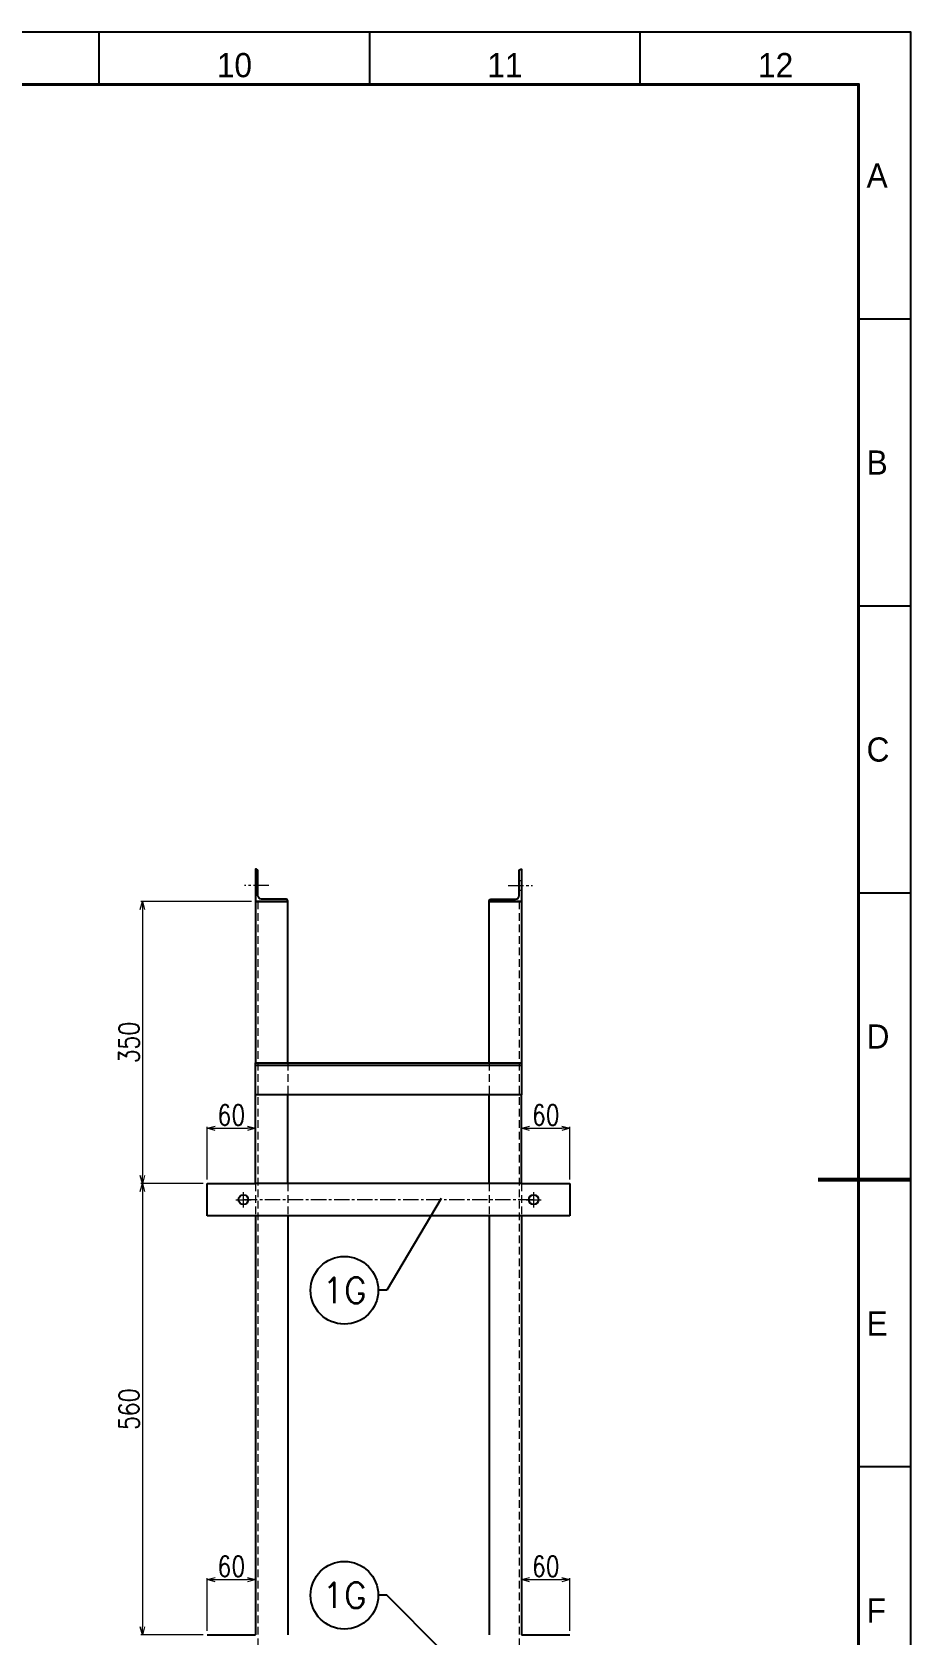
# Model space of a CAD drawing. Header units: millimetres. Extents: x 0 to 10987, y 0 to 7892.
# Drawn here: x 9897 to 10987, y 1413 to 3402 of the extents above; entities that cross this region are included whole.
import ezdxf
from ezdxf import colors
from ezdxf.entities.mleader import LeaderData, LeaderLine
from ezdxf.enums import TextEntityAlignment as Align
from ezdxf.math import Vec2, Vec3

# ---------------------------------------------------------------- set-up
doc = ezdxf.new("R2010")
doc.units = ezdxf.units.MM
doc.linetypes.add('CENTER2', pattern=[28.575, 19.05, -3.175, 3.175, -3.175])
doc.linetypes.add('HIDDEN2', pattern=[4.7625, 3.175, -1.5875])
for name, color, linetype, lineweight in [('01_外形線', 7, 'Continuous', 25), ('03_かくれ線', 6, 'HIDDEN2', 13), ('04_中心線', 1, 'CENTER2', 9), ('07_寸法線', 3, 'Continuous', 9), ('99_図枠', 7, 'Continuous', 40)]:
    doc.layers.add(name, color=color, linetype=linetype, lineweight=lineweight)
doc.styles.get("Standard").update_dxf_attribs({"font": 'arial.ttf'})
doc.styles.add('寸法用', font='simplex.shx', dxfattribs={"width": 0.8, "bigfont": '@extfont2.shx'})
doc.styles.add('表題用', font='MS PGothic.ttf')
doc.dimstyles.new('機械製図用', dxfattribs={"dimtxt": 3.5, "dimasz": 3.5, "dimexe": 2, "dimexo": 0, "dimgap": 1.2, "dimtad": 1, "dimdsep": 46, "dimtxsty": '寸法用', "dimblk": 'OPEN30', "dimcen": 0, "dimclrd": 256, "dimclre": 256, "dimclrt": 7, "dimazin": 2, "dimtm": 1e-09, "dimtfac": 0.75, "dimtmove": 0, "dimatfit": 3, "dimldrblk": 'OPEN30', "dimfxl": 1, "dimlwd": -1, "dimlwe": -1, "dimarcsym": 0})

# ---------------------------------------------------------------- blocks, each defined once
blk = doc.blocks.new('_TagCircle')
at = {"color": 0, "linetype": 'ByBlock', "lineweight": -2, "transparency": 16777216}
blk.add_circle((0, 0), 4, dxfattribs=at)
at = {"color": 0, "transparency": 16777216, "style": '寸法用'}
blk.add_attdef('タグ番号', text='', height=3, dxfattribs=at).set_placement((0, -1.5), align=Align.CENTER)
blk = doc.blocks.new('_None')
blk = doc.blocks.new('*U327')
at = {"layer": '04_中心線', "color": 0, "linetype": 'CENTER2', "transparency": 16777216}
for p, q in [((-9.5, 0), (-1.2, 0)), ((0, 1.2), (0, 9.5)), ((1.2, 0), (9.5, 0)), ((0, -9.5), (0, -1.2))]:
    blk.add_line(p, q, dxfattribs=at)
at = {"layer": '04_中心線', "color": 0, "linetype": 'Continuous', "transparency": 16777216}
for p, q in [((-0.6, 0), (0.6, 0)), ((0, -0.6), (0, 0.6))]:
    blk.add_line(p, q, dxfattribs=at)
blk = doc.blocks.new('*U328')
at = {"layer": '04_中心線', "color": 0, "linetype": 'CENTER2', "transparency": 16777216}
for p, q in [((-9.5, 0), (-1.2, 0)), ((0, 1.2), (0, 9.5)), ((1.2, 0), (9.5, 0)), ((0, -9.5), (0, -1.2))]:
    blk.add_line(p, q, dxfattribs=at)
at = {"layer": '04_中心線', "color": 0, "linetype": 'Continuous', "transparency": 16777216}
for p, q in [((-0.6, 0), (0.6, 0)), ((0, -0.6), (0, 0.6))]:
    blk.add_line(p, q, dxfattribs=at)
blk = doc.blocks.new('_Open30')
at = {"color": 0, "linetype": 'ByBlock', "lineweight": -2}
for p, q in [((-1, 0.27), (0, 0)), ((0, 0), (-1, -0.27)), ((0, 0), (-1, 0))]:
    blk.add_line(p, q, dxfattribs=at)
blk = doc.blocks.new('*D331')
at = {"layer": '07_寸法線', "transparency": 16777216}
for p, q in [((10114.2, 1978.4), (10114.2, 2044)), ((10124.2, 2042), (10164.2, 2042)), ((10174.2, 1978.4), (10174.2, 2044))]:
    blk.add_line(p, q, dxfattribs=at)
at = {"layer": 'Defpoints', "color": 0, "transparency": 16777216}
for p in [(10174.2, 2042), (10114.2, 1973.4), (10174.2, 1973.4)]:
    blk.add_point(p, dxfattribs=at)
at = {"layer": '07_寸法線', "transparency": 16777216, "xscale": 10, "yscale": 10, "zscale": 10, "rotation": 180}
blk.add_blockref('_Open30', (10114.2, 2042), dxfattribs=at)
at = {"layer": '07_寸法線', "transparency": 16777216, "xscale": 10, "yscale": 10, "zscale": 10}
blk.add_blockref('_Open30', (10174.2, 2042), dxfattribs=at)
at = {"layer": '07_寸法線', "color": 7, "transparency": 16777216, "insert": (10144.2, 2058.5), "char_height": 25, "attachment_point": 5, "style": '寸法用'}
blk.add_mtext('60', dxfattribs=at)
blk = doc.blocks.new('*D332')
at = {"layer": '07_寸法線', "transparency": 16777216}
for p, q in [((10169.2, 2323.4), (10031.8, 2323.4)), ((10033.8, 2313.4), (10033.8, 1983.4)), ((10109.2, 1973.4), (10031.8, 1973.4))]:
    blk.add_line(p, q, dxfattribs=at)
at = {"layer": 'Defpoints', "color": 0, "transparency": 16777216}
for p in [(10174.2, 2323.4), (10033.8, 1973.4), (10114.2, 1973.4)]:
    blk.add_point(p, dxfattribs=at)
at = {"layer": '07_寸法線', "transparency": 16777216, "xscale": 10, "yscale": 10, "zscale": 10}
for p, rotation in [((10033.8, 2323.4), 90), ((10033.8, 1973.4), 270)]:
    blk.add_blockref('_Open30', p, dxfattribs=dict(at, rotation=rotation))
at = {"layer": '07_寸法線', "color": 7, "transparency": 16777216, "insert": (10017.3, 2148.4), "char_height": 25, "attachment_point": 5, "rotation": 90, "style": '寸法用'}
blk.add_mtext('350', dxfattribs=at)
blk = doc.blocks.new('*D333')
at = {"layer": '07_寸法線', "transparency": 16777216}
for p, q in [((10504.2, 1978.4), (10504.2, 2044)), ((10514.2, 2042), (10554.2, 2042)), ((10564.2, 1978.4), (10564.2, 2044))]:
    blk.add_line(p, q, dxfattribs=at)
at = {"layer": 'Defpoints', "color": 0, "transparency": 16777216}
for p in [(10564.2, 2042), (10504.2, 1973.4), (10564.2, 1973.4)]:
    blk.add_point(p, dxfattribs=at)
at = {"layer": '07_寸法線', "transparency": 16777216, "xscale": 10, "yscale": 10, "zscale": 10, "rotation": 180}
blk.add_blockref('_Open30', (10504.2, 2042), dxfattribs=at)
at = {"layer": '07_寸法線', "transparency": 16777216, "xscale": 10, "yscale": 10, "zscale": 10}
blk.add_blockref('_Open30', (10564.2, 2042), dxfattribs=at)
at = {"layer": '07_寸法線', "color": 7, "transparency": 16777216, "insert": (10534.2, 2058.5), "char_height": 25, "attachment_point": 5, "style": '寸法用'}
blk.add_mtext('60', dxfattribs=at)
blk = doc.blocks.new('*D334')
at = {"layer": '07_寸法線', "transparency": 16777216}
for p, q in [((10114.2, 1418.4), (10114.2, 1484)), ((10124.2, 1482), (10164.2, 1482)), ((10174.2, 1418.4), (10174.2, 1484))]:
    blk.add_line(p, q, dxfattribs=at)
at = {"layer": 'Defpoints', "color": 0, "transparency": 16777216}
for p in [(10174.2, 1482), (10114.2, 1413.4), (10174.2, 1413.4)]:
    blk.add_point(p, dxfattribs=at)
at = {"layer": '07_寸法線', "transparency": 16777216, "xscale": 10, "yscale": 10, "zscale": 10, "rotation": 180}
blk.add_blockref('_Open30', (10114.2, 1482), dxfattribs=at)
at = {"layer": '07_寸法線', "transparency": 16777216, "xscale": 10, "yscale": 10, "zscale": 10}
blk.add_blockref('_Open30', (10174.2, 1482), dxfattribs=at)
at = {"layer": '07_寸法線', "color": 7, "transparency": 16777216, "insert": (10144.2, 1498.5), "char_height": 25, "attachment_point": 5, "style": '寸法用'}
blk.add_mtext('60', dxfattribs=at)
blk = doc.blocks.new('*D335')
at = {"layer": '07_寸法線', "transparency": 16777216}
for p, q in [((10504.2, 1418.4), (10504.2, 1484)), ((10514.2, 1482), (10554.2, 1482)), ((10564.2, 1418.4), (10564.2, 1484))]:
    blk.add_line(p, q, dxfattribs=at)
at = {"layer": 'Defpoints', "color": 0, "transparency": 16777216}
for p in [(10564.2, 1482), (10504.2, 1413.4), (10564.2, 1413.4)]:
    blk.add_point(p, dxfattribs=at)
at = {"layer": '07_寸法線', "transparency": 16777216, "xscale": 10, "yscale": 10, "zscale": 10, "rotation": 180}
blk.add_blockref('_Open30', (10504.2, 1482), dxfattribs=at)
at = {"layer": '07_寸法線', "transparency": 16777216, "xscale": 10, "yscale": 10, "zscale": 10}
blk.add_blockref('_Open30', (10564.2, 1482), dxfattribs=at)
at = {"layer": '07_寸法線', "color": 7, "transparency": 16777216, "insert": (10534.2, 1498.5), "char_height": 25, "attachment_point": 5, "style": '寸法用'}
blk.add_mtext('60', dxfattribs=at)
blk = doc.blocks.new('*D336')
at = {"layer": '07_寸法線', "transparency": 16777216}
for p, q in [((10109.2, 1973.4), (10031.8, 1973.4)), ((10033.8, 1963.4), (10033.8, 1423.4)), ((10109.2, 1413.4), (10031.8, 1413.4))]:
    blk.add_line(p, q, dxfattribs=at)
at = {"layer": 'Defpoints', "color": 0, "transparency": 16777216}
for p in [(10114.2, 1973.4), (10033.8, 1413.4), (10114.2, 1413.4)]:
    blk.add_point(p, dxfattribs=at)
at = {"layer": '07_寸法線', "transparency": 16777216, "xscale": 10, "yscale": 10, "zscale": 10}
for p, rotation in [((10033.8, 1973.4), 90), ((10033.8, 1413.4), 270)]:
    blk.add_blockref('_Open30', p, dxfattribs=dict(at, rotation=rotation))
at = {"layer": '07_寸法線', "color": 7, "transparency": 16777216, "insert": (10017.3, 1693.4), "char_height": 25, "attachment_point": 5, "rotation": 90, "style": '寸法用'}
blk.add_mtext('560', dxfattribs=at)

msp = doc.modelspace()

# ---------------------------------------------------------------- linework, layer by layer
at = {"layer": '01_外形線'}
for p, q in [((10174.213, 2120.411), (10504.213, 2120.411)), ((10174.209, 1973.415), (10174.209, 2083.411)), ((10214.213, 1973.415), (10214.213, 2083.411)), ((10464.213, 1973.415), (10464.213, 2083.411)), ((10504.213, 1973.415), (10504.213, 2083.411)), ((10114.211, 1933.415), (10114.211, 1973.415)), ((10114.211, 1973.415), (10174.209, 1973.415)), ((10464.213, 1973.415), (10214.213, 1973.415)), ((10504.213, 1973.415), (10564.211, 1973.415)), ((10564.211, 1973.415), (10564.211, 1933.415)), ((10174.209, 1933.415), (10114.211, 1933.415)), ((10174.209, 1933.415), (10174.209, 1413.415)), ((10464.213, 1933.415), (10214.213, 1933.415)), ((10214.213, 1933.415), (10214.213, 1413.415)), ((10464.213, 1933.415), (10464.213, 1413.415)), ((10564.211, 1933.415), (10504.213, 1933.415)), ((10504.213, 1933.415), (10504.213, 1413.415)), ((10114.211, 1413.415), (10174.209, 1413.415)), ((10504.213, 1413.415), (10564.211, 1413.415))]:
    msp.add_line(p, q, dxfattribs=at)
at = {"layer": '01_外形線', "ltscale": 3}
for p, q in [((10214.213, 1973.415), (10174.213, 1973.415)), ((10504.213, 1973.415), (10464.213, 1973.415)), ((10214.213, 1933.415), (10174.213, 1933.415)), ((10504.213, 1933.415), (10464.213, 1933.415))]:
    msp.add_line(p, q, dxfattribs=at)
at = {"layer": '01_外形線'}
for points in [[(10214.213, 2323.411), (10214.213, 2324.411, 0.41421356), (10212.213, 2326.411), (10181.713, 2326.411, -0.41421356), (10177.213, 2330.911), (10177.213, 2361.411, 0.41421356), (10175.213, 2363.411), (10174.213, 2363.411), (10174.213, 2323.411)], [(10464.213, 2323.411), (10464.213, 2324.411, -0.41421356), (10466.213, 2326.411), (10496.713, 2326.411, 0.41421356), (10501.213, 2330.911), (10501.213, 2361.411, -0.41421356), (10503.213, 2363.411), (10504.213, 2363.411), (10504.213, 2323.411)]]:
    msp.add_lwpolyline(points, format="xyb", close=True, dxfattribs=at)
for points in [[(10214.213, 2123.411), (10214.213, 2323.411), (10174.213, 2323.411), (10174.213, 2123.411)], [(10464.213, 2123.411), (10464.213, 2323.411), (10504.213, 2323.411), (10504.213, 2123.411)]]:
    msp.add_lwpolyline(points, dxfattribs=at)
msp.add_lwpolyline([(10504.213, 2083.411), (10174.213, 2083.411), (10174.213, 2123.411), (10504.213, 2123.411)], close=True, dxfattribs=at)
for centre in [(10159.211, 1953.415), (10519.211, 1953.415)]:
    msp.add_circle(centre, 6, dxfattribs=at)
at = {"layer": '03_かくれ線', "ltscale": 3}
for p, q in [((10177.213, 2349.411), (10174.213, 2349.411)), ((10501.213, 2349.411), (10504.213, 2349.411)), ((10177.213, 2337.411), (10174.213, 2337.411)), ((10501.213, 2337.411), (10504.213, 2337.411)), ((10177.213, 2323.411), (10177.213, 973.411)), ((10501.213, 2323.411), (10501.213, 973.411)), ((10174.213, 2123.411), (10174.213, 2083.411)), ((10214.213, 2123.411), (10214.213, 2083.411)), ((10464.213, 2123.411), (10464.213, 2083.411)), ((10504.213, 2123.411), (10504.213, 2083.411)), ((10174.213, 1973.415), (10174.213, 1933.415)), ((10214.213, 1973.415), (10214.213, 1933.415)), ((10464.213, 1973.415), (10464.213, 1933.415)), ((10504.213, 1973.415), (10504.213, 1933.415))]:
    msp.add_line(p, q, dxfattribs=at)
at = {"layer": '04_中心線'}
for p, q in [((10190.713, 2343.411), (10160.713, 2343.411)), ((10487.713, 2343.411), (10517.713, 2343.411)), ((10519.211, 1953.415), (10159.211, 1953.415))]:
    msp.add_line(p, q, dxfattribs=at)
at = {"layer": '99_図枠', "lineweight": 25}
for p, q in [((9980.147, 3337.135), (9980.147, 3402.142)), ((9980.147, 3337.135), (9980.147, 3402.142)), ((10315.831, 3337.135), (10315.831, 3402.142)), ((10651.515, 3337.135), (10651.515, 3402.142)), ((10987.198, 3046.077), (10922.192, 3046.077)), ((10987.198, 2690.013), (10922.192, 2690.013)), ((10987.198, 2333.948), (10922.192, 2333.948)), ((10987.198, 1621.819), (10922.192, 1621.819))]:
    msp.add_line(p, q, dxfattribs=at)
at = {"layer": '99_図枠', "lineweight": 53}
msp.add_line((10987.198, 1977.884), (10872.187, 1977.884), dxfattribs=at)
at = {"layer": '99_図枠'}
msp.add_lwpolyline([(7153.814, 618.633), (10922.192, 618.633), (10922.192, 3337.135), (7153.814, 3337.135)], close=True, dxfattribs=at)
at = {"layer": 'Defpoints'}
msp.add_lwpolyline([(6958.994, 553.917), (10987.198, 553.917), (10987.198, 3402.142), (6958.994, 3402.142)], close=True, dxfattribs=at)

# ---------------------------------------------------------------- block references
at = {"layer": '04_中心線', "linetype": 'CENTER2'}
for name, p in [('*U327', (10159.211, 1953.415)), ('*U328', (10519.211, 1953.415))]:
    msp.add_blockref(name, p, dxfattribs=at)

# ---------------------------------------------------------------- texts
at = {"layer": '99_図枠', "lineweight": 13, "style": '表題用'}
for s, p in [('10', (10147.989, 3337.135)), ('11', (10483.673, 3337.135)), ('12', (10819.356, 3337.135))]:
    msp.add_text(s, height=30.003, dxfattribs=at).set_placement(p, align=Align.BOTTOM_CENTER)
for s, p in [('A', (10932.193, 3224.11)), ('B', (10932.193, 2868.045)), ('C', (10932.193, 2511.981)), ('D', (10932.193, 2155.916)), ('E', (10932.193, 1799.852)), ('F', (10932.193, 1443.787))]:
    msp.add_text(s, height=30.003, dxfattribs=at).set_placement(p, align=Align.MIDDLE_LEFT)

# ---------------------------------------------------------------- dimensions: what is measured, and where the dimension line sits
at = {"layer": '07_寸法線'}
for base, p1, p2, picture, middle in [((10033.811, 1973.415), (10174.213, 2323.411), (10114.211, 1973.415), '*D332', (10017.311, 2148.413)), ((10033.811, 1413.415), (10114.211, 1973.415), (10114.211, 1413.415), '*D336', (10017.311, 1693.415))]:
    dim = msp.add_linear_dim(base=base, p1=p1, p2=p2, angle=90, dimstyle='機械製図用', override={"dimtxt": 25, "dimasz": 10, "dimexo": 5, "dimgap": 4}, dxfattribs=at)
    dim.commit()
    dim.dimension.update_dxf_attribs({"geometry": picture, "text_midpoint": middle})
for base, p1, p2, picture, middle in [((10174.209, 2042.036), (10114.211, 1973.415), (10174.209, 1973.415), '*D331', (10144.21, 2058.536)), ((10564.211, 2042.036), (10504.213, 1973.415), (10564.211, 1973.415), '*D333', (10534.212, 2058.536)), ((10174.209, 1482.036), (10114.211, 1413.415), (10174.209, 1413.415), '*D334', (10144.21, 1498.536)), ((10564.211, 1482.036), (10504.213, 1413.415), (10564.211, 1413.415), '*D335', (10534.212, 1498.536))]:
    dim = msp.add_linear_dim(base=base, p1=p1, p2=p2, dimstyle='機械製図用', override={"dimtxt": 25, "dimasz": 10, "dimexo": 5, "dimgap": 4}, dxfattribs=at)
    dim.commit()
    dim.dimension.update_dxf_attribs({"geometry": picture, "text_midpoint": middle})

# ---------------------------------------------------------------- leaders
ml = msp.add_multileader_block('Standard', dxfattribs=at)
ml.set_content('_TagCircle', color=256, scale=10.5)
ml.set_attribute('タグ番号', '1G', width=0)
ml.set_leader_properties()
ml.set_arrow_properties(name='NONE')
ml.build(insert=Vec2(0, 0))
ml.multileader.update_dxf_attribs({"dogleg_length": 1, "arrow_head_size": 36.75, "scale": 6})
ctx = ml.context
ctx.base_point, ctx.scale, ctx.char_height, ctx.arrow_head_size, ctx.landing_gap_size, ctx.plane_origin = Vec3(10242.491, 1840.996), 6, 42, 36.75, 21, Vec3(11340.105, 1738.998)
notes = []
notes.append((ctx, [(1, (1, 1, 0), (10336.991, 1840.996), (-1, 0), 10.5, [(0, [(10404.425, 1954.883)], 0, [])])]))
ctx.block.insert = Vec3(10284.491, 1840.996)
ml = msp.add_multileader_block('Standard', dxfattribs=at)
ml.set_content('_TagCircle', color=256, scale=10.5)
ml.set_attribute('タグ番号', '1G', width=0)
ml.set_leader_properties()
ml.set_arrow_properties(name='NONE')
ml.build(insert=Vec2(0, 0))
ml.multileader.update_dxf_attribs({"dogleg_length": 1, "arrow_head_size": 36.75, "scale": 6})
ctx = ml.context
ctx.base_point, ctx.scale, ctx.char_height, ctx.arrow_head_size, ctx.landing_gap_size, ctx.plane_origin = Vec3(10242.491, 1462.712), 6, 42, 36.75, 21, Vec3(11340.105, 1178.998)
notes.append((ctx, [(1, (1, 1, 0), (10336.991, 1462.712), (-1, 0), 10.5, [(0, [(10404.425, 1394.883)], 0, [])])]))
ctx.block.insert = Vec3(10284.491, 1462.712)
for ctx, leaders in notes:
    for number, flags, end, landing, length, lines in leaders:
        leader = LeaderData()
        leader.index, (leader.has_last_leader_line, leader.has_dogleg_vector, leader.attachment_direction) = number, flags
        leader.last_leader_point, leader.dogleg_vector, leader.dogleg_length = Vec3(end), Vec3(landing), length
        for number, points, colour, breaks in lines:
            line = LeaderLine()
            line.index, line.vertices, line.color, line.breaks = number, Vec3.list(points), colors.encode_raw_color(colour), breaks
            leader.lines.append(line)
        ctx.leaders.append(leader)

doc.saveas('drawing.dxf')
